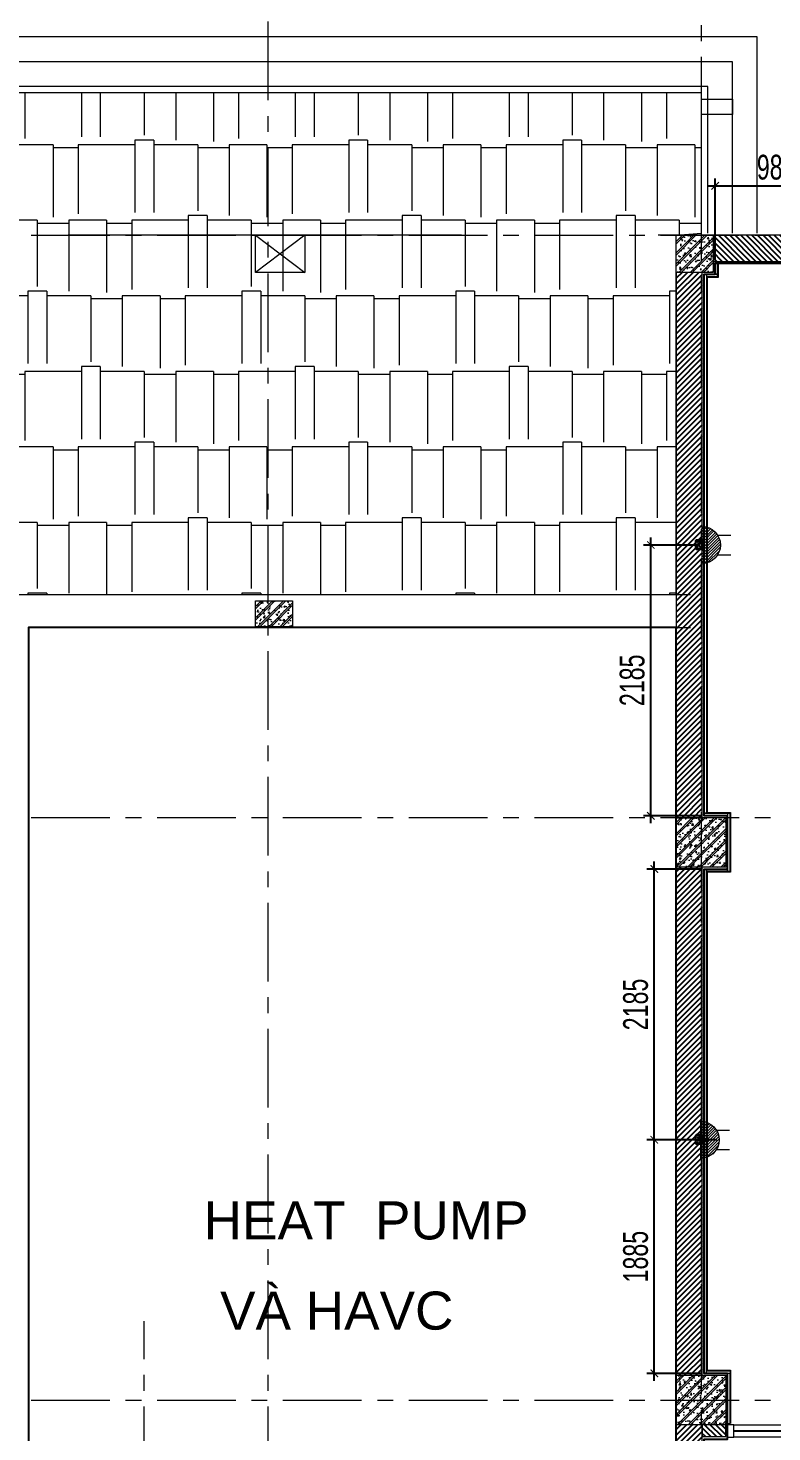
# Model space of a CAD drawing. Header units: millimetres. Extents: x -343543 to 400519, y -115663 to 104219.
# Drawn here: x -335401 to -329395, y -40258 to -28928 of the extents above; entities that cross this region are included whole.
import ezdxf
from ezdxf.xclip import XClip

# ---------------------------------------------------------------- set-up
doc = ezdxf.new("R2010")
doc.units = ezdxf.units.MM
doc.header["$XCLIPFRAME"] = 0
doc.linetypes.add('XREF MAT BANG TUONG XAY$0$01.Xref _MB T2-Mai$0$HIDDEN', pattern=[9.525, 6.35, -3.175])
doc.linetypes.add('XREF MAT BANG TUONG XAY$0$CENTER', pattern=[50.8, 31.75, -6.35, 6.35, -6.35])
doc.layers.get('0').update_dxf_attribs({"color": 231, "lineweight": 0})
doc.layers.get('DefPoints').update_dxf_attribs({"color": 191})
for name, color, linetype, lineweight in [('1-INNO-E-Socket', 4, 'Continuous', 5), ('A-PATT', 252, 'Continuous', 9), ('A-SYMBOLS', 10, 'Continuous', 13), ('E - EQ', 10, 'Continuous', 25), ('RSA -DIM', 231, 'Continuous', 0), ('XREF MAT BANG TUONG XAY$0$01.Xref _MB T2-Mai$0$$0$A-DOOR', 8, 'Continuous', 9), ('XREF MAT BANG TUONG XAY$0$01.Xref _MB T2-Mai$0$$0$A-FNSH', 8, 'Continuous', 9), ('XREF MAT BANG TUONG XAY$0$01.Xref _MB T2-Mai$0$$0$A-PATT', 8, 'Continuous', 9), ('XREF MAT BANG TUONG XAY$0$01.Xref _MB T2-Mai$0$A-HIDD', 8, 'XREF MAT BANG TUONG XAY$0$01.Xref _MB T2-Mai$0$HIDDEN', 9), ('XREF MAT BANG TUONG XAY$0$01.Xref _MB T2-Mai$0$A-TEXT', 8, 'Continuous', 25), ('XREF MAT BANG TUONG XAY$0$A-FINE', 8, 'Continuous', 25), ('XREF MAT BANG TUONG XAY$0$A-GRID', 8, 'XREF MAT BANG TUONG XAY$0$CENTER', 15), ('XREF MAT BANG TUONG XAY$0$A-SYMBOLS', 8, 'Continuous', 13), ('XREF MAT BANG TUONG XAY$0$A-WALL-INT', 8, 'Continuous', 9), ('XREF MAT BANG TUONG XAY$0$xref_IKIGAI_Cot$0$A-FNSH', 8, 'Continuous', 9), ('XREF MAT BANG TUONG XAY$0$xref_IKIGAI_Cot$0$A-PATT', 8, 'Continuous', 5)]:
    doc.layers.add(name, color=color, linetype=linetype, lineweight=lineweight)
for name, color, linetype in [('Gen Điện', 6, 'Continuous'), ('XREF MAT BANG TUONG XAY$0$A-FNSH', 8, 'Continuous'), ('XREF MAT BANG TUONG XAY$0$A-FURN', 8, 'Continuous'), ('XREF MAT BANG TUONG XAY$0$A-PATT', 8, 'Continuous'), ('đế âm', 1, 'Continuous')]:
    doc.layers.add(name, color=color, linetype=linetype)
doc.styles.add('SM-DIMTEXT', font='SME.shx', dxfattribs={"width": 0.7})
doc.styles.add('XREF MAT BANG TUONG XAY$0$01.Xref _MB T2-Mai$0$$0$spa-base plan$0$P-AV-P00-10$1$Standard', font='arial.ttf')
doc.dimstyles.new('SDIM-100', dxfattribs={"dimscale": 100, "dimtxt": 2, "dimasz": 0.6, "dimexe": 0.6, "dimexo": 0.2, "dimgap": 0.5, "dimtad": 1, "dimdec": 0, "dimzin": 12, "dimtxsty": 'SM-DIMTEXT', "dimblk": 'ARCHTICK', "dimblk1": 'ARCHTICK', "dimblk2": 'ARCHTICK', "dimcen": 0.12, "dimdle": 0.6, "dimclrd": 7, "dimclre": 8, "dimadec": 0, "dimazin": 3, "dimtfac": 2, "dimtix": 1, "dimtmove": 1, "dimatfit": 3, "dimfxl": 1, "dimtzin": 0, "dimarcsym": 1})
pattern_1 = [(50, (180, 180), (107.58903, -9.41282), [11.25, -123.75]), (355, (180, 180), (-20.8127, 112.82882), [9, -99]), (100.4514, (188.97, 179.22), (86.7764, 103.41593), [9.56103, -105.17132]), (46.1842, (180, 210), (160.08616, -24.82785), [16.875, -185.625]), (96.6356, (193.34, 207.93), (140.1994, 146.1177), [14.34154, -157.75695]), (351.1842, (180, 210), (140.1993, 146.1178), [13.5, -148.5]), (21, (195, 202.5), (89.53606, -60.39283), [11.25, -123.75]), (326, (195, 202.5), (36.4973, 108.7725), [9, -99]), (71.4514, (202.46, 197.47), (126.0334, 48.37957), [9.56103, -105.17132]), (37.5, (180, 180), (1.82398, 49.934078), [0, -97.8, 0, -100.5, 0, -99.375]), (7.5, (180, 180), (39.46043, 59.16176), [0, -57.3, 0, -95.55, 0, -37.875]), (327.5, (146.55, 180), (80.073365, -3.38323), [0, -37.5, 0, -117, 0, -155.25]), (317.5, (131.55, 180), (87.47793, 15.01575), [0, -48.75, 0, -77.7, 0, -110.25]), (45, (180, 180), (-45.07806, 45.07806), []), (45, (180, 198.375), (-45.07806, 45.07806), [])]

# ---------------------------------------------------------------- blocks, each defined once
blk = doc.blocks.new('XREF MAT BANG TUONG XAY$0$xref_IKIGAI_Cot')
at = {"layer": 'XREF MAT BANG TUONG XAY$0$xref_IKIGAI_Cot$0$A-PATT'}
h = blk.add_hatch(dxfattribs=at)
h.set_pattern_fill('BT-01', color=8, scale=15, pattern_type=2)
h.set_pattern_definition([(50, (80, 80), (107.58903, -9.41282), [11.25, -123.75]), (355, (80, 80), (-20.8127, 112.82882), [9, -99]), (100.4514, (88.97, 79.22), (86.7764, 103.41593), [9.56103, -105.1713]), (46.1842, (80, 110), (160.08616, -24.82785), [16.875, -185.625]), (96.6356, (93.34, 107.93), (140.1994, 146.1177), [14.34154, -157.75695]), (351.1842, (80, 110), (140.1993, 146.1178), [13.5, -148.5]), (21, (95, 102.5), (89.53606, -60.39283), [11.25, -123.75]), (326, (95, 102.5), (36.4973, 108.7725), [9, -99]), (71.4514, (102.46, 97.47), (126.0334, 48.37957), [9.56103, -105.1713]), (37.5, (80, 80), (1.82398, 49.93408), [0, -97.8, 0, -100.5, 0, -99.375]), (7.5, (80, 80), (39.46043, 59.16176), [0, -57.3, 0, -95.55, 0, -37.875]), (327.5, (46.55, 80), (80.073365, -3.38323), [0, -37.5, 0, -117, 0, -155.25]), (317.5, (31.55, 80), (87.47793, 15.01575), [0, -48.75, 0, -77.7, 0, -110.25]), (45, (80, 80), (-45.07806, 45.07806), []), (45, (80, 98.375), (-45.07806, 45.07806), [])])
h.paths.add_polyline_path([(8395, -30600), (8695, -30600), (8695, -30900), (8395, -30900)])
h = blk.add_hatch(dxfattribs=at)
h.set_pattern_fill('BT-01', color=8, scale=15, pattern_type=2)
h.set_pattern_definition([(50, (80, -10), (107.58903, -9.41282), [11.25, -123.75]), (355, (80, -10), (-20.8127, 112.82882), [9, -99]), (100.4514, (88.97, -10.78), (86.7764, 103.41593), [9.56103, -105.1713]), (46.1842, (80, 20), (160.08616, -24.82785), [16.875, -185.625]), (96.6356, (93.34, 17.93), (140.1994, 146.1177), [14.34154, -157.75695]), (351.1842, (80, 20), (140.1993, 146.1178), [13.5, -148.5]), (21, (95, 12.5), (89.53606, -60.39283), [11.25, -123.75]), (326, (95, 12.5), (36.4973, 108.7725), [9, -99]), (71.4514, (102.46, 7.47), (126.0334, 48.37957), [9.56103, -105.1713]), (37.5, (80, -10), (1.82398, 49.93408), [0, -97.8, 0, -100.5, 0, -99.375]), (7.5, (80, -10), (39.46043, 59.16176), [0, -57.3, 0, -95.55, 0, -37.875]), (327.5, (46.55, -10), (80.073365, -3.38323), [0, -37.5, 0, -117, 0, -155.25]), (317.5, (31.55, -10), (87.47793, 15.01575), [0, -48.75, 0, -77.7, 0, -110.25]), (45, (80, -10), (-45.07806, 45.07806), []), (45, (80, 8.375), (-45.07806, 45.07806), [])])
h.paths.add_polyline_path([(4998.4, -33550), (5298.4, -33550), (5298.4, -33760), (4998.4, -33760)])
h = blk.add_hatch(dxfattribs=at)
h.set_pattern_fill('BT-01', color=8, scale=15, pattern_type=2)
h.set_pattern_definition(pattern_1)
h.paths.add_polyline_path([(8395, -35300), (8795, -35300), (8795, -35700), (8395, -35700)])
h = blk.add_hatch(dxfattribs=at)
h.set_pattern_fill('BT-01', color=8, scale=15, pattern_type=2)
h.set_pattern_definition(pattern_1)
h.paths.add_polyline_path([(8395, -39800), (8795, -39800), (8795, -40200), (8395, -40200)])
at = {"layer": 'XREF MAT BANG TUONG XAY$0$A-GRID', "color": 8, "ltscale": 20}
for points in [[(5100, -53895), (5100, -27075.6)], [(8600, -54179.1), (8600, -27075.6)], [(-2907.5, -30600), (42750, -30600)], [(-2907.5, -35300), (42750, -35300)], [(4100, -53895), (4100, -39364.6)], [(-2907.5, -40000), (42750, -40000)]]:
    blk.add_lwpolyline(points, dxfattribs=at)
at = {"layer": 'XREF MAT BANG TUONG XAY$0$xref_IKIGAI_Cot$0$A-FNSH', "color": 8}
for p, q in [((4998.4, -30600), (5398.4, -30900)), ((5398.4, -30600), (4998.4, -30900))]:
    blk.add_line(p, q, dxfattribs=at)
for points in [[(4998.4, -30600), (5398.4, -30600), (5398.4, -30900), (4998.4, -30900)], [(8395, -30600), (8695, -30600), (8695, -30900), (8395, -30900)], [(4998.4, -33550), (5298.4, -33550), (5298.4, -33760), (4998.4, -33760)], [(8395, -35300), (8795, -35300), (8795, -35700), (8395, -35700)], [(8395, -39800), (8795, -39800), (8795, -40200), (8395, -40200)]]:
    blk.add_lwpolyline(points, close=True, dxfattribs=at)
blk = doc.blocks.new('XREF MAT BANG TUONG XAY$0$nnrgnbnnrg')
at = {"layer": 'XREF MAT BANG TUONG XAY$0$01.Xref _MB T2-Mai$0$$0$A-DOOR', "color": 8}
for points in [[(-781, -163), (-215, 403), (-208, 396), (-774, -170)], [(809, -163), (243, 403), (236, 396), (802, -170)], [(-5636, -190), (-5586, -190), (-5586, -90), (-5636, -90)], [(-5586, -90), (-4436, -90), (-4436, -190), (-5586, -190)], [(-4436, -190), (-4386, -190), (-4386, -90), (-4436, -90)], [(-4386, -90), (-3236, -90), (-3236, -190), (-4386, -190)], [(-3236, -190), (-3186, -190), (-3186, -90), (-3236, -90)], [(-3186, -90), (-2036, -90), (-2036, -190), (-3186, -190)], [(-2036, -190), (-1986, -190), (-1986, -90), (-2036, -90)], [(-1986, -90), (-836, -90), (-836, -190), (-1986, -190)], [(-836, -190), (-786, -190), (-786, -90), (-836, -90)], [(814, -190), (864, -190), (864, -90), (814, -90)], [(864, -90), (1584, -90), (1584, -190), (864, -190)], [(1584, -190), (1634, -190), (1634, -90), (1584, -90)], [(-5586, -135), (-4436, -135), (-4436, -145), (-5586, -145)], [(-4386, -135), (-3236, -135), (-3236, -145), (-4386, -145)], [(-3186, -135), (-2036, -135), (-2036, -145), (-3186, -145)], [(-1986, -135), (-836, -135), (-836, -145), (-1986, -145)], [(-781, -127), (-215, -693), (-208, -686), (-774, -120)], [(809, -127), (243, -693), (236, -686), (802, -120)], [(864, -135), (1584, -135), (1584, -145), (864, -145)]]:
    blk.add_lwpolyline(points, close=True, dxfattribs=at)
at = {"layer": 'XREF MAT BANG TUONG XAY$0$A-FURN', "color": 8}
for points in [[(-776, -120), (-635, -120), (-635, -170), (-776, -170)], [(804, -120), (664, -120), (664, -170), (804, -170)]]:
    blk.add_lwpolyline(points, close=True, dxfattribs=at)
blk.add_circle((-756, -145), 10, dxfattribs=at)
for centre, start, end in [((-786, -150), 0.3581, 44.092), ((814, -150), 135.908, 179.6419), ((-786, -140), 315.908, 359.6419), ((814, -140), 180.3581, 224.092)]:
    blk.add_arc(centre, 800, start, end, dxfattribs=at)
blk = doc.blocks.new('*U251')
at = {"layer": 'XREF MAT BANG TUONG XAY$0$A-PATT'}
h = blk.add_hatch(dxfattribs=at)
h.set_pattern_fill('ANSI31', color=8, scale=10)
h.set_pattern_definition([(45, (36976.79, -11293.564), (-22.45064, 22.45064), [])])
h.paths.add_polyline_path([(-39, 48), (1491, 48), (1491, -162), (-39, -162)])
at = {"layer": 'XREF MAT BANG TUONG XAY$0$A-WALL-INT', "color": 8}
blk.add_lwpolyline([(-39, 48), (1491, 48), (1491, -162), (-39, -162)], close=True, dxfattribs=at)
blk = doc.blocks.new('*U252')
at = {"layer": 'XREF MAT BANG TUONG XAY$0$A-PATT'}
h = blk.add_hatch(dxfattribs=at)
h.set_pattern_fill('ANSI31', color=8, scale=10)
h.set_pattern_definition([(45, (39546.79, -11293.564), (-22.45064, 22.45064), [])])
h.paths.add_polyline_path([(-39, 48), (4061, 48), (4061, -162), (-39, -162)])
at = {"layer": 'XREF MAT BANG TUONG XAY$0$A-WALL-INT', "color": 8}
blk.add_lwpolyline([(-39, 48), (4061, 48), (4061, -162), (-39, -162)], close=True, dxfattribs=at)
blk = doc.blocks.new('*U253')
at = {"layer": 'XREF MAT BANG TUONG XAY$0$A-PATT'}
h = blk.add_hatch(dxfattribs=at)
h.set_pattern_fill('ANSI31', color=8, scale=10)
h.set_pattern_definition([(45, (39846.79, -11293.564), (-22.45064, 22.45064), [])])
h.paths.add_polyline_path([(-39, 48), (4361, 48), (4361, -162), (-39, -162)])
at = {"layer": 'XREF MAT BANG TUONG XAY$0$A-WALL-INT', "color": 8}
blk.add_lwpolyline([(-39, 48), (4361, 48), (4361, -162), (-39, -162)], close=True, dxfattribs=at)
blk = doc.blocks.new('*U262')
at = {"layer": 'XREF MAT BANG TUONG XAY$0$A-PATT'}
h = blk.add_hatch(dxfattribs=at)
h.set_pattern_fill('ANSI31', color=8, scale=10)
h.set_pattern_definition([(45, (41236.79, -11293.564), (-22.45064, 22.45064), [])])
h.paths.add_polyline_path([(-39, 48), (5751, 48), (5751, -162), (-39, -162)])
at = {"layer": 'XREF MAT BANG TUONG XAY$0$A-WALL-INT', "color": 8}
blk.add_lwpolyline([(-39, 48), (5751, 48), (5751, -162), (-39, -162)], close=True, dxfattribs=at)
blk = doc.blocks.new('*U260')
at = {"layer": 'XREF MAT BANG TUONG XAY$0$A-PATT'}
h = blk.add_hatch(dxfattribs=at)
h.set_pattern_fill('ANSI31', color=8, scale=10)
h.set_pattern_definition([(45, (35636.77, -11178.564), (-22.45064, 22.45064), [])])
h.paths.add_polyline_path([(-39, 48), (151, 48), (151, -48), (-39, -48)])
at = {"layer": 'XREF MAT BANG TUONG XAY$0$A-WALL-INT', "color": 8}
blk.add_lwpolyline([(-39, 48), (151, 48), (151, -48), (-39, -48)], close=True, dxfattribs=at)
blk = doc.blocks.new('XREF MAT BANG TUONG XAY$0$NNNN')
at = {"layer": 'XREF MAT BANG TUONG XAY$0$A-FURN', "color": 8, "xscale": -1}
for name, p, rotation in [('*U262', (339, 16595), 180), ('*U253', (163, 12096), 270), ('*U252', (163, 7596), 270), ('*U251', (163, 5666), 270), ('*U260', (249, 7110), 180)]:
    blk.add_blockref(name, p, dxfattribs=dict(at, rotation=rotation))
blk = doc.blocks.new('XREF MAT BANG NOI THAT')
at = {"color": 8}
for points in [[(8620, -30915), (8640, -30915), (8640, -35265), (8620, -35265)], [(8730, -30935), (8730, -30915), (8640, -30915), (8640, -30935)], [(8730, -30825), (8710, -30825), (8710, -30915), (8730, -30915)], [(8810, -35265), (8810, -35285), (8620, -35285), (8620, -35265)], [(8830, -35265), (8810, -35265), (8810, -35735), (8830, -35735)], [(8620, -39785), (8640, -39785), (8640, -35715), (8620, -35715)], [(8810, -35735), (8810, -35715), (8640, -35715), (8640, -35735)], [(8830, -39765), (8830, -39785), (8640, -39785), (8640, -39765)], [(8830, -39785), (8810, -39785), (8810, -40190), (8830, -40190)]]:
    blk.add_lwpolyline(points, close=True, dxfattribs=at)
for points in [[(8730, -30825), (8730, -30935), (8640, -30935), (8640, -35265), (8830, -35265), (8830, -35735), (8640, -35735), (8640, -39765), (8830, -39765), (8830, -40190)], [(8735, -30825), (8735, -30940), (8645, -30940), (8645, -35260), (8835, -35260), (8835, -35740), (8645, -35740), (8645, -39760), (8835, -39760), (8835, -40190)]]:
    blk.add_lwpolyline(points, dxfattribs=at)
blk = doc.blocks.new('01.Xref _MB T1')
at = {"layer": 'XREF MAT BANG TUONG XAY$0$01.Xref _MB T2-Mai$0$$0$A-PATT'}
h = blk.add_hatch(dxfattribs=at)
h.set_pattern_fill('AR-RSHKE', color=8, scale=2, angle=180)
h.set_pattern_definition([(180, (-73097.26, 1e-05), (-1295.4, -609.6), [304.8, -254, 355.6, -152.4, 457.2, -203.2]), (180, (-73402.06, -25.4), (-1295.4, -609.6), [254, -965.2, 203.2, -304.8]), (180, (-74011.66, 38.1), (-1295.4, -609.6), [152.4, -1574.8]), (270, (-73097.26, 1e-05), (431.8, -609.6), [584.2, -1854.2]), (270, (-73402.06, 1e-05), (431.8, -609.6), [571.5, -1866.9]), (270, (-73656.06, 1e-05), (431.8, -609.6), [533.4, -1905]), (270, (-74011.66, 38.1), (431.8, -609.6), [584.2, -1854.2]), (270, (-74164.06, 38.1), (431.8, -609.6), [584.2, -1854.2]), (270, (-74621.26, 1e-05), (431.8, -609.6), [558.8, -1879.6])])
h.paths.add_polyline_path([(8599.98937, -29449.99497), (-994.44721, -29450.00066), (3050.00052, -33500), (8395.00077, -33500), (8395.00009, -30599.99901), (8599.99018, -30582.99993)])
at = {"layer": 'XREF MAT BANG TUONG XAY$0$01.Xref _MB T2-Mai$0$$0$A-FNSH', "color": 8}
for points in [[(9049.99018, -30582.99962), (9049.98906, -28999.99471), (-1600.01064, -29000.00101), (-1600.01063, -48599.99995), (8295.01033, -48599.99992)], [(8849.99018, -30582.99976), (8849.9892, -29199.99483), (-1400.01064, -29200.00089), (-1400.01063, -48399.99995), (8395.00839, -48399.99992)], [(8649.99018, -30582.9999), (8649.98934, -29399.99495), (-1200.01064, -29400.00077), (-1200.01063, -48199.99995), (8395.00794, -48199.99992)], [(8599.99018, -30582.99993), (8599.98937, -29449.99497), (-1150.01064, -29450.00074), (-1150.01063, -48149.99995), (8295.01075, -48149.99308)], [(8395.01585, -44099.99766), (2899.99687, -44099.99753), (2899.98902, -33499.9962), (8509.98829, -33499.9962)], [(8395.01585, -43834.99766), (3164.99687, -43834.99753), (3164.98902, -33764.9962), (8509.98829, -33764.9962)]]:
    blk.add_lwpolyline(points, dxfattribs=at)
blk.add_lwpolyline([(8599.98937, -29449.99497), (-994.44721, -29450.00066), (3050.00052, -33500), (8395.00077, -33500), (8395.00009, -30599.99901), (8599.99018, -30582.99993)], close=True, dxfattribs=at)
at = {"layer": 'XREF MAT BANG TUONG XAY$0$01.Xref _MB T2-Mai$0$A-HIDD', "color": 8, "ltscale": 500}
blk.add_lwpolyline([(0.00011, -47000.00005), (39999.99073, -47000.00005), (39999.99073, -30600.00246), (0.00011, -30600.00246)], close=True, dxfattribs=at)
at = {"layer": 'XREF MAT BANG TUONG XAY$0$A-FINE', "color": 8}
blk.add_lwpolyline([(3164.99687, -43834.99753), (8395.00077, -43834.99753), (8395.00077, -33764.9962), (3164.99687, -33764.9962)], close=True, dxfattribs=at)
at = {"layer": 'XREF MAT BANG TUONG XAY$0$A-FNSH', "color": 8}
blk.add_lwpolyline([(8395.00914, -41745.00014), (8620.00915, -41745.00039), (8620.00915, -40315.00001), (8809.99074, -40315.00001), (8809.99074, -39785.00001), (8620.00076, -39785.00004), (8620.00004, -35715.00001), (8809.99073, -35715.00001), (8809.99073, -35285.00001), (8620.0008, -35285.00001), (8620.01163, -30914.99949), (8709.98849, -30914.99918), (8709.99799, -30824.99967), (14498.31369, -30824.99964), (14498.30396, -30504.99947)], dxfattribs=at)
at = {"layer": 'XREF MAT BANG TUONG XAY$0$A-SYMBOLS', "color": 8}
blk.add_lwpolyline([(8599.99073, -29503.16753), (8849.9895, -29503.16753), (8849.9895, -29625.82496), (8599.99073, -29625.82496)], close=True, dxfattribs=at)
at = {"color": 8}
ref = blk.add_blockref('XREF MAT BANG TUONG XAY$0$xref_IKIGAI_Cot', (-0.00927, -0.00001), dxfattribs=at)
XClip(ref).set_block_clipping_path([(-5181.1494167775, -58156.1251844964), (44638.3275875031, -24933.2650512661)])
at = {"layer": 'XREF MAT BANG TUONG XAY$0$A-FURN', "color": 8}
for name, p in [('XREF MAT BANG TUONG XAY$0$NNNN', (8395.00793, -47357.72853)), ('XREF MAT BANG TUONG XAY$0$nnrgnbnnrg', (14445.81833, -40110.00001))]:
    blk.add_blockref(name, p, dxfattribs=at)
at = {"layer": 'XREF MAT BANG TUONG XAY$0$01.Xref _MB T2-Mai$0$A-TEXT', "color": 8, "style": 'XREF MAT BANG TUONG XAY$0$01.Xref _MB T2-Mai$0$$0$spa-base plan$0$P-AV-P00-10$1$Standard'}
for s, p in [('HEAT  PUMP', (4580.86781, -38703.87496)), ('VÀ HAVC', (4712.9791, -39432.02689))]:
    blk.add_text(s, height=307.2, dxfattribs=at).set_placement(p)
at = {"layer": 'A-PATT', "color": 8}
blk.add_blockref('XREF MAT BANG NOI THAT', (0, 0), dxfattribs=at)
blk = doc.blocks.new('*U28')
at = {"layer": '1-INNO-E-Socket'}
h = blk.add_hatch(dxfattribs=at)
h.set_pattern_fill('ANSI31,O', scale=106.995219)
h.set_pattern_definition([(45, (-641.971, -356.651), (-9.45713, 9.45713), [])])
h.paths.add_polyline_path([(124.8, 0, 1), (-124.8, 0)])
for p, q in [((-65.7, 106.1), (-65.7, 195.3)), ((65.7, 106.1), (65.7, 195.3)), ((124.8, 0), (-124.8, 0)), ((109.4, 0), (-109.4, 0))]:
    blk.add_line(p, q, dxfattribs=at)
blk.add_arc((0, 0), 124.8, 0, 180, dxfattribs=at)
blk = doc.blocks.new('đế âm 78')
at = {"layer": 'Gen Điện', "ltscale": 30}
blk.add_lwpolyline([(5501258, -3862345), (5501258, -3862423), (5501303, -3862423, 0.414214), (5501308, -3862418), (5501308, -3862350, 0.414214), (5501303, -3862345), (5501258, -3862345)], format="xyb", dxfattribs=at)
blk.add_lwpolyline([(5501261, -3862345), (5501261, -3862423)], dxfattribs=at)
for centre, radius in [((5501285, -3862403), 12.5), ((5501285, -3862363), 10)]:
    blk.add_circle(centre, radius, dxfattribs=at)
blk = doc.blocks.new('_ArchTick')
at = {"color": 0, "linetype": 'ByBlock', "const_width": 0.15}
blk.add_lwpolyline([(-0.5, -0.5), (0.5, 0.5)], dxfattribs=at)
blk = doc.blocks.new('*D472')
at = {"layer": 'DefPoints', "color": 0, "linetype": 'Continuous', "ltscale": 1000, "transparency": 16777216}
for p in [(-330345, -37900), (-329821, -37900), (-329943, -39785)]:
    blk.add_point(p, dxfattribs=at)
at = {"layer": 'RSA -DIM', "color": 8, "linetype": 'Continuous', "lineweight": -2, "ltscale": 1000, "transparency": 16777216}
for p, q in [((-329841, -37900), (-330405, -37900)), ((-329963, -39785), (-330405, -39785))]:
    blk.add_line(p, q, dxfattribs=at)
at = {"layer": 'RSA -DIM', "color": 7, "linetype": 'Continuous', "lineweight": -2, "ltscale": 1000, "transparency": 16777216}
blk.add_line((-330345, -39845), (-330345, -37840), dxfattribs=at)
at = {"layer": 'RSA -DIM', "color": 7, "linetype": 'Continuous', "lineweight": -2, "ltscale": 1000, "transparency": 16777216, "xscale": 60, "yscale": 60, "zscale": 60}
for p, rotation in [((-330345, -37900), 90), ((-330345, -39785), 270)]:
    blk.add_blockref('_ArchTick', p, dxfattribs=dict(at, rotation=rotation))
at = {"layer": 'RSA -DIM', "color": 0, "linetype": 'Continuous', "ltscale": 1000, "transparency": 16777216, "insert": (-330495, -38843), "char_height": 200, "attachment_point": 5, "rotation": 90, "style": 'SM-DIMTEXT'}
blk.add_mtext('1885', dxfattribs=at)
blk = doc.blocks.new('*D473')
at = {"layer": 'DefPoints', "color": 0, "linetype": 'Continuous', "ltscale": 1000, "transparency": 16777216}
for p in [(-330345, -35715), (-329943, -35715), (-329821, -37900)]:
    blk.add_point(p, dxfattribs=at)
at = {"layer": 'RSA -DIM', "color": 7, "linetype": 'Continuous', "lineweight": -2, "ltscale": 1000, "transparency": 16777216}
blk.add_line((-330345, -37960), (-330345, -35655), dxfattribs=at)
at = {"layer": 'RSA -DIM', "color": 8, "linetype": 'Continuous', "lineweight": -2, "ltscale": 1000, "transparency": 16777216}
for p, q in [((-329963, -35715), (-330405, -35715)), ((-329841, -37900), (-330405, -37900))]:
    blk.add_line(p, q, dxfattribs=at)
at = {"layer": 'RSA -DIM', "color": 7, "linetype": 'Continuous', "lineweight": -2, "ltscale": 1000, "transparency": 16777216, "xscale": 60, "yscale": 60, "zscale": 60}
for p, rotation in [((-330345, -35715), 90), ((-330345, -37900), 270)]:
    blk.add_blockref('_ArchTick', p, dxfattribs=dict(at, rotation=rotation))
at = {"layer": 'RSA -DIM', "color": 0, "linetype": 'Continuous', "ltscale": 1000, "transparency": 16777216, "insert": (-330495, -36808), "char_height": 200, "attachment_point": 5, "rotation": 90, "style": 'SM-DIMTEXT'}
blk.add_mtext('2185', dxfattribs=at)
blk = doc.blocks.new('*D474')
at = {"layer": 'DefPoints', "color": 0, "linetype": 'Continuous', "ltscale": 1000, "transparency": 16777216}
for p in [(-330373, -33100), (-329958, -33100), (-329943, -35285)]:
    blk.add_point(p, dxfattribs=at)
at = {"layer": 'RSA -DIM', "color": 7, "linetype": 'Continuous', "lineweight": -2, "ltscale": 1000, "transparency": 16777216}
blk.add_line((-330373, -35345), (-330373, -33040), dxfattribs=at)
at = {"layer": 'RSA -DIM', "color": 8, "linetype": 'Continuous', "lineweight": -2, "ltscale": 1000, "transparency": 16777216}
for p, q in [((-329978, -33100), (-330433, -33100)), ((-329963, -35285), (-330433, -35285))]:
    blk.add_line(p, q, dxfattribs=at)
at = {"layer": 'RSA -DIM', "color": 7, "linetype": 'Continuous', "lineweight": -2, "ltscale": 1000, "transparency": 16777216, "xscale": 60, "yscale": 60, "zscale": 60}
for p, rotation in [((-330373, -33100), 90), ((-330373, -35285), 270)]:
    blk.add_blockref('_ArchTick', p, dxfattribs=dict(at, rotation=rotation))
at = {"layer": 'RSA -DIM', "color": 0, "linetype": 'Continuous', "ltscale": 1000, "transparency": 16777216, "insert": (-330523, -34192), "char_height": 200, "attachment_point": 5, "rotation": 90, "style": 'SM-DIMTEXT'}
blk.add_mtext('2185', dxfattribs=at)
blk = doc.blocks.new('*D475')
at = {"layer": 'DefPoints', "color": 0, "linetype": 'Continuous', "ltscale": 1000, "transparency": 16777216}
for p in [(-328868, -30202), (-329853, -30825), (-328868, -30960)]:
    blk.add_point(p, dxfattribs=at)
at = {"layer": 'RSA -DIM', "color": 7, "linetype": 'Continuous', "lineweight": -2, "ltscale": 1000, "transparency": 16777216}
blk.add_line((-329913, -30202), (-328808, -30202), dxfattribs=at)
at = {"layer": 'RSA -DIM', "color": 8, "linetype": 'Continuous', "lineweight": -2, "ltscale": 1000, "transparency": 16777216}
for p, q in [((-329853, -30805), (-329853, -30142)), ((-328868, -30940), (-328868, -30142))]:
    blk.add_line(p, q, dxfattribs=at)
at = {"layer": 'RSA -DIM', "color": 7, "linetype": 'Continuous', "lineweight": -2, "ltscale": 1000, "transparency": 16777216, "xscale": 60, "yscale": 60, "zscale": 60, "rotation": 180}
blk.add_blockref('_ArchTick', (-329853, -30202), dxfattribs=at)
at = {"layer": 'RSA -DIM', "color": 7, "linetype": 'Continuous', "lineweight": -2, "ltscale": 1000, "transparency": 16777216, "xscale": 60, "yscale": 60, "zscale": 60}
blk.add_blockref('_ArchTick', (-328868, -30202), dxfattribs=at)
at = {"layer": 'RSA -DIM', "color": 0, "linetype": 'Continuous', "ltscale": 1000, "transparency": 16777216, "insert": (-329361, -30052), "char_height": 200, "attachment_point": 5, "style": 'SM-DIMTEXT'}
blk.add_mtext('985', dxfattribs=at)

msp = doc.modelspace()

# ---------------------------------------------------------------- block references
at = {"layer": 'A-SYMBOLS'}
msp.add_blockref('01.Xref _MB T1', (-338563.5, 0), dxfattribs=at)

# ---------------------------------------------------------------- next in the draw order: block references
at = {"layer": 'E - EQ', "xscale": -1.2, "yscale": 1.2, "zscale": 1.2, "rotation": 270}
for p in [(-329961, -33100), (-329971, -37900)]:
    msp.add_blockref('*U28', p, dxfattribs=at)
at = {"layer": 'đế âm', "xscale": -1}
for p in [(5171299.6, 3829286.8), (5171299.6, 3824486.6)]:
    msp.add_blockref('đế âm 78', p, dxfattribs=at)

# ---------------------------------------------------------------- next in the draw order: dimensions: what is measured, and where the dimension line sits
at = {"layer": 'RSA -DIM', "color": 1, "linetype": 'Continuous', "ltscale": 1000}
dim = msp.add_linear_dim(base=(-328868.5, -30202.1), p1=(-329853.5, -30825), p2=(-328868.5, -30959.8), dimstyle='SDIM-100', dxfattribs=at)
dim.commit()
dim.dimension.update_dxf_attribs({"geometry": '*D475', "text_midpoint": (-329361, -30052.1)})
for base, p1, p2, picture, middle in [((-330373, -33100), (-329943.5, -35285), (-329958.5, -33100), '*D474', (-330523, -34192.5)), ((-330345.3, -35715), (-329821.2, -37900), (-329943.5, -35715), '*D473', (-330495.3, -36807.5)), ((-330345.3, -37900), (-329943.5, -39785), (-329821.2, -37900), '*D472', (-330495.3, -38842.5))]:
    dim = msp.add_linear_dim(base=base, p1=p1, p2=p2, angle=90, dimstyle='SDIM-100', dxfattribs=at)
    dim.commit()
    dim.dimension.update_dxf_attribs({"geometry": picture, "text_midpoint": middle})

doc.saveas('drawing.dxf')
